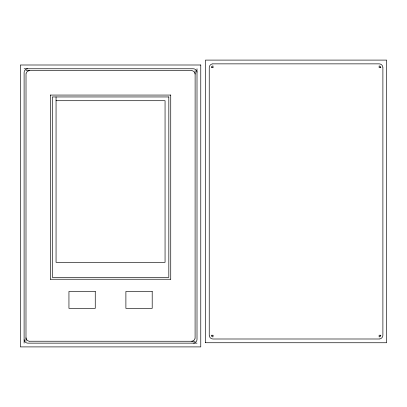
<?xml version="1.0" encoding="UTF-8"?>
<svg xmlns="http://www.w3.org/2000/svg" width="407" height="407" viewBox="0 0 407 407"><rect width="100%" height="100%" fill="white"/><g stroke="black" fill="none" stroke-linecap="round" stroke-linejoin="round"><path stroke-width="0.61" d="M24.11 343.142L24.115 339.626A3.76 3.76 0 0 0 27.869 343.142L193.249 343.142M25.987 341.264L25.997 337.749A3.76 3.76 0 0 0 29.014 341.188M195.126 70.64L195.121 74.15A3.76 3.76 0 0 0 192.104 70.711M197.008 68.758L196.998 72.273A3.76 3.76 0 0 0 193.249 68.758L27.869 68.758M26.023 73.906L25.987 337.505M195.095 337.993L195.126 74.395M170.731 279.278L170.731 95.04M50.387 279.278L50.387 95.04M205.484 342.75L205.484 60.099L386.65 60.099L386.65 342.75L205.499 342.735M212.998 63.858L379.131 63.858A3.76 3.76 0 0 1 382.885 67.374M29.747 70.64L191.86 70.67M50.417 95.07L170.696 95.07M56.059 100.707L165.059 100.707L165.059 262.332L56.059 262.332L56.059 96.947M50.417 279.243L170.696 279.243M379.131 338.995L212.998 338.995A3.76 3.76 0 0 1 209.249 335.48M191.371 341.264L29.258 341.229M24.11 68.758L27.62 68.768A3.76 3.76 0 0 0 24.11 72.517L24.11 339.382M25.987 70.64L29.502 70.645A3.76 3.76 0 0 0 26.058 73.662M195.126 341.264L191.616 341.254A3.76 3.76 0 0 0 195.055 338.237M197.008 343.142L193.493 343.132A3.76 3.76 0 0 0 197.008 339.382L197.008 72.517M382.89 67.618L382.89 335.236A3.76 3.76 0 0 1 379.38 338.985M209.239 335.236L209.239 67.618A3.76 3.76 0 0 1 212.754 63.868M200.768 64.998L20.35 64.998L20.35 346.901L200.768 346.901L200.768 64.998M212.998 67.618L211.335 67.618A1.664 1.664 0 0 1 212.998 65.954L212.998 67.618M380.794 67.618L379.131 67.618L379.131 65.954A1.664 1.664 0 0 1 380.794 67.618M168.819 96.947L52.3 96.947L52.3 277.365L168.819 277.365L168.819 96.947M95.258 291.458L68.946 291.458L68.946 308.374L95.258 308.374L95.258 291.458M152.198 291.458L125.89 291.458L125.89 308.374L152.198 308.374L152.198 291.458M212.998 335.236L211.335 335.236A1.664 1.664 0 0 0 212.998 336.899L212.998 335.236M380.794 335.236L379.131 335.236L379.131 336.899A1.664 1.664 0 0 0 380.794 335.236"/></g></svg>
